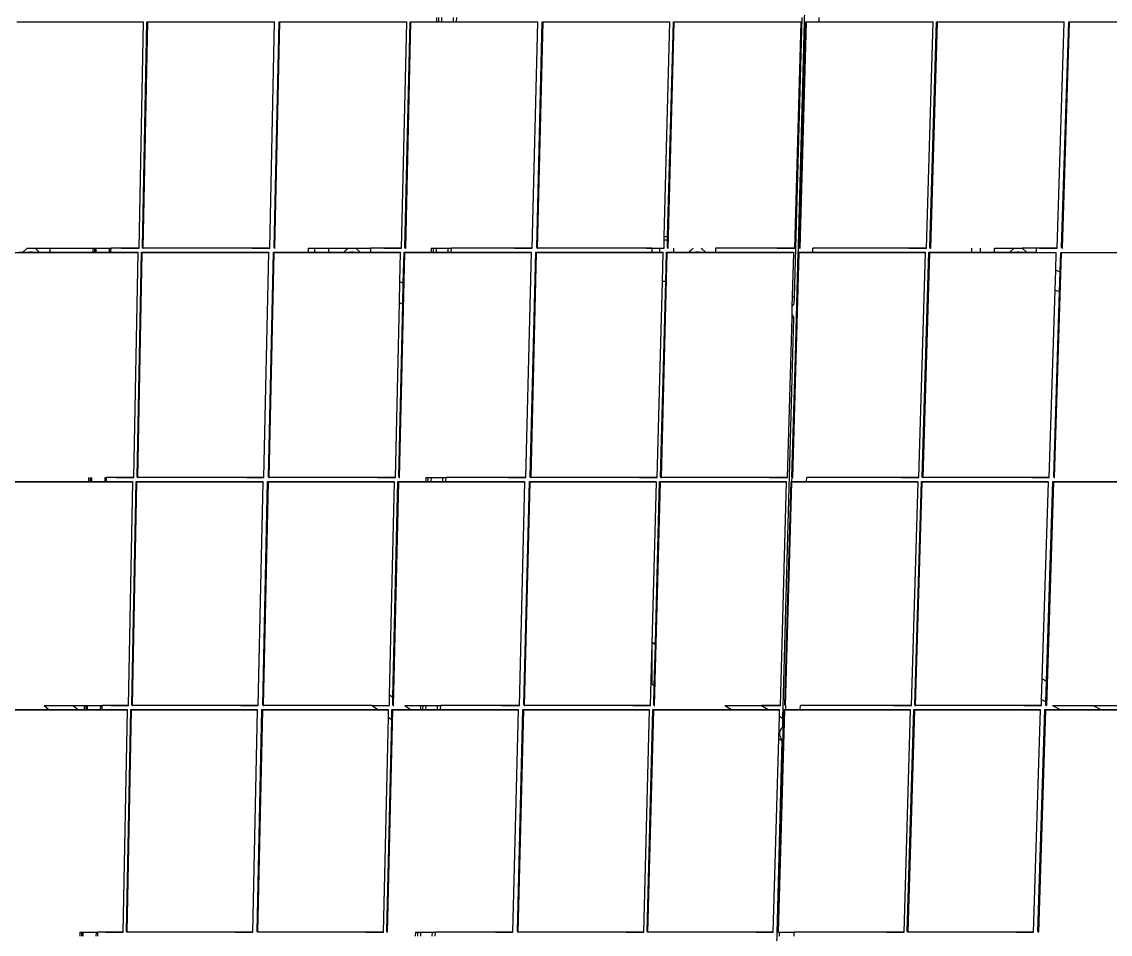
# Model space of a CAD drawing. Header units: inches. Extents: x -1856 to 1878, y -1863 to 1709.
# Drawn here: x 729 to 1251, y -762 to -324 of the extents above; entities that cross this region are included whole.
import ezdxf

# ---------------------------------------------------------------- set-up
doc = ezdxf.new("R2010")
doc.units = ezdxf.units.IN
doc.header["$MEASUREMENT"] = 0

msp = doc.modelspace()

# ---------------------------------------------------------------- linework, layer by layer
for p, q in [((1099.91869, -484.24629), (1113.52898, 14.50988)), ((787.124, -323.77541), (726.32607, -323.77443)), ((784.95656, -432.1898), (787.124, -323.77541)), ((786.60619, -431.93558), (788.77773, -323.54268)), ((786.76676, -432.19115), (788.9392, -323.77677)), ((786.95317, -432.19139), (789.1261, -323.77779)), ((786.96291, -323.54132), (787.124, -323.77541)), ((788.77773, -323.54268), (788.9392, -323.77677)), ((788.77773, -323.54268), (849.83878, -323.54366)), ((788.9392, -323.77677), (789.1261, -323.77779)), ((789.1261, -323.77779), (789.21482, -323.77677)), ((850.01275, -323.77775), (789.21482, -323.77677)), ((847.67214, -432.19213), (850.01275, -323.77775)), ((849.83878, -323.54366), (850.01275, -323.77775)), ((849.85199, -431.93655), (852.19814, -323.54366)), ((850.02548, -432.19213), (852.37259, -323.77775)), ((850.21188, -432.19236), (852.55949, -323.77877)), ((852.19814, -323.54366), (852.37259, -323.77775)), ((852.19814, -323.54366), (913.25919, -323.54464)), ((852.37259, -323.77775), (852.55949, -323.77877)), ((852.55949, -323.77877), (852.64821, -323.77775)), ((913.44613, -323.77873), (852.64821, -323.77775)), ((910.93085, -432.1931), (913.44613, -323.77873)), ((912.55476, -431.93888), (915.07401, -323.546)), ((912.74105, -432.19445), (915.26133, -323.78009)), ((912.92745, -432.19469), (915.44822, -323.78111)), ((913.25919, -323.54464), (913.44613, -323.77873)), ((915.07401, -323.546), (915.26133, -323.78009)), ((915.07401, -323.546), (927.65644, -323.5462)), ((915.26133, -323.78009), (915.44822, -323.78111)), ((915.44822, -323.78111), (915.53695, -323.78009)), ((976.33487, -323.78107), (915.53695, -323.78009)), ((927.70444, -321.46238), (927.65644, -323.5462)), ((927.65644, -323.5462), (928.83069, -323.54622)), ((928.83069, -323.54622), (928.87875, -321.4624)), ((928.83069, -323.54622), (930.30336, -323.54624)), ((930.30336, -323.54624), (930.3515, -321.46243)), ((930.30336, -323.54624), (935.89952, -323.54633)), ((935.89952, -323.54633), (935.94795, -321.46253)), ((935.89952, -323.54633), (937.3722, -323.54636)), ((937.3722, -323.54636), (937.4207, -321.46256)), ((937.3722, -323.54636), (976.13505, -323.54698)), ((973.64642, -432.19543), (976.33487, -323.78107)), ((975.80056, -431.93985), (978.49441, -323.54698)), ((975.99976, -432.19543), (978.69471, -323.78107)), ((976.13505, -323.54698), (976.33487, -323.78107)), ((976.18616, -432.19567), (978.8816, -323.78209)), ((978.49441, -323.54698), (978.69471, -323.78107)), ((978.49441, -323.54698), (1039.55545, -323.54796)), ((978.69471, -323.78107), (978.8816, -323.78209)), ((978.8816, -323.78209), (978.97033, -323.78107)), ((1039.76824, -323.78205), (978.97033, -323.78107)), ((1037.05094, -426.67478), (1039.76824, -323.78205)), ((1038.64264, -426.67478), (1041.37026, -323.54932)), ((1038.71531, -432.19775), (1041.58343, -323.78341)), ((1038.90171, -432.19799), (1041.77033, -323.78443)), ((1039.55545, -323.54796), (1039.76824, -323.78205)), ((1041.37026, -323.54932), (1041.58343, -323.78341)), ((1041.37026, -323.54932), (1102.4313, -323.5503)), ((1041.58343, -323.78341), (1041.77033, -323.78443)), ((1041.77033, -323.78443), (1041.85906, -323.78341)), ((1102.65697, -323.78439), (1041.85906, -323.78341)), ((1102.96417, -321.46645), (1099.3038, -455.79116)), ((1099.62067, -432.19873), (1102.65697, -323.78439)), ((1101.74911, -431.94315), (1104.79065, -323.5503)), ((1101.97401, -432.19873), (1105.0168, -323.78439)), ((1102.16042, -432.19897), (1105.2037, -323.78541)), ((1102.4313, -323.5503), (1102.65697, -323.78439)), ((1104.79065, -323.5503), (1105.0168, -323.78439)), ((1104.79065, -323.5503), (1111.37315, -323.5504)), ((1105.0168, -323.78439), (1105.2037, -323.78541)), ((1105.2037, -323.78541), (1105.29243, -323.78439)), ((1166.09033, -323.78537), (1105.29243, -323.78439)), ((1111.37315, -323.5504), (1111.43038, -321.46656)), ((1111.37315, -323.5504), (1165.85168, -323.55128)), ((1162.87937, -432.1997), (1166.09033, -323.78537)), ((1164.45185, -431.94548), (1167.6665, -323.55263)), ((1164.68956, -432.20105), (1167.90552, -323.78673)), ((1164.87596, -432.20129), (1168.09241, -323.78774)), ((1165.85168, -323.55128), (1166.09033, -323.78537)), ((1167.6665, -323.55263), (1167.90552, -323.78673)), ((1167.6665, -323.55263), (1228.72752, -323.55361)), ((1167.90552, -323.78673), (1168.09241, -323.78774)), ((1168.09241, -323.78774), (1168.18114, -323.78673)), ((1228.97904, -323.78771), (1168.18114, -323.78673)), ((1225.59491, -432.20203), (1228.97904, -323.78771)), ((1227.69763, -431.94645), (1231.08688, -323.55361)), ((1227.94825, -432.20203), (1231.33888, -323.78771)), ((1228.13465, -432.20227), (1231.52577, -323.78872)), ((1228.72752, -323.55361), (1228.97904, -323.78771)), ((1231.08688, -323.55361), (1231.33888, -323.78771)), ((1231.08688, -323.55361), (1266.4726, -323.55418)), ((1231.33888, -323.78771), (1231.52577, -323.78872)), ((1231.52577, -323.78872), (1231.61451, -323.78771)), ((1292.4124, -323.78869), (1231.61451, -323.78771)), ((1036.90512, -432.1964), (1037.01142, -428.17139)), ((1037.01142, -428.17139), (1037.05094, -426.67478)), ((1037.01142, -428.17139), (1038.60305, -428.17139)), ((1037.05094, -426.67478), (1037.9354, -426.67478)), ((1037.9354, -426.67478), (1038.63503, -426.96238)), ((1037.9354, -426.67478), (1038.64264, -426.67478)), ((1038.50332, -431.94218), (1038.60305, -428.17139)), ((1038.60305, -428.17139), (1038.63503, -426.96238)), ((1038.63503, -426.96238), (1038.64264, -426.67478)), ((729.20694, -434.23781), (731.25579, -432.18896)), ((729.23443, -434.23781), (731.28328, -432.18896)), ((731.25579, -432.18896), (731.28328, -432.18896)), ((731.28328, -432.18896), (735.06032, -432.18903)), ((735.06032, -432.18903), (735.54422, -432.67294)), ((735.06032, -432.18903), (735.54422, -432.18904)), ((735.54422, -432.18904), (735.54422, -432.67294)), ((735.54422, -432.18904), (742.21516, -432.18917)), ((735.54422, -432.67294), (737.10922, -434.23794)), ((742.21516, -432.18917), (742.21516, -434.23802)), ((742.21516, -432.18917), (762.77429, -432.18955)), ((762.77429, -432.18955), (762.73538, -434.23835)), ((762.77429, -432.18955), (763.73961, -432.18957)), ((763.70064, -434.23836), (763.73961, -432.18957)), ((763.73961, -432.18957), (764.47396, -432.18958)), ((764.43496, -434.23837), (764.47396, -432.18958)), ((764.47396, -432.18958), (770.78937, -432.1897)), ((770.75004, -434.23847), (770.78937, -432.1897)), ((770.78937, -432.1897), (771.52372, -432.18971)), ((771.48436, -434.23849), (771.52372, -432.18971)), ((784.95656, -432.1898), (771.52372, -432.18971)), ((776.49596, -432.18981), (784.95654, -432.19116)), ((784.95654, -432.19116), (784.95656, -432.1898)), ((786.47068, -432.19216), (786.40342, -432.19216)), ((786.76676, -432.19115), (786.60619, -431.93558)), ((786.76676, -432.19115), (786.67828, -432.19216)), ((786.81024, -432.19139), (786.76676, -432.19115)), ((786.81024, -432.19139), (786.95317, -432.19139)), ((786.95317, -432.19139), (787.02073, -432.19139)), ((847.67214, -432.19213), (787.04163, -432.19115)), ((839.21154, -432.19213), (847.67211, -432.19349)), ((847.67211, -432.19349), (847.67214, -432.19213)), ((849.72939, -432.19314), (849.66213, -432.19314)), ((850.02548, -432.19213), (849.85199, -431.93655)), ((850.02548, -432.19213), (849.937, -432.19314)), ((850.06896, -432.19236), (850.02548, -432.19213)), ((850.06896, -432.19236), (850.21188, -432.19236)), ((850.21188, -432.19236), (850.27944, -432.19237)), ((866.34107, -434.24129), (866.34107, -432.19243)), ((866.34107, -432.19243), (869.37987, -432.19249)), ((869.37987, -434.24134), (869.37987, -432.19249)), ((869.37987, -432.19249), (876.0508, -432.19261)), ((876.0508, -434.24144), (876.0508, -432.19261)), ((876.0508, -432.19261), (885.2422, -432.19278)), ((883.19343, -434.24156), (885.2422, -432.19278)), ((883.22457, -434.24156), (885.27334, -432.19278)), ((885.2422, -432.19278), (885.27334, -432.19278)), ((885.27334, -432.19278), (889.05802, -432.19286)), ((889.05802, -432.19286), (889.39268, -432.52751)), ((889.05802, -432.19286), (889.39268, -432.19286)), ((889.39268, -432.19286), (889.39268, -432.52751)), ((889.39268, -432.19286), (896.06361, -432.19299)), ((889.39268, -432.52751), (891.10685, -434.24168)), ((896.06361, -432.19299), (896.06361, -434.24176)), ((910.93085, -432.1931), (896.06361, -432.19299)), ((902.47025, -432.19311), (910.93082, -432.19446)), ((910.93082, -432.19446), (910.93085, -432.1931)), ((912.44496, -432.19547), (912.3777, -432.19547)), ((912.74105, -432.19445), (912.55476, -431.93888)), ((912.74105, -432.19445), (912.65257, -432.19547)), ((912.78453, -432.19469), (912.74105, -432.19445)), ((912.78453, -432.19469), (912.92745, -432.19469)), ((912.92745, -432.19469), (912.99501, -432.19469)), ((925.15383, -432.19468), (925.10664, -434.24355)), ((925.15383, -432.19468), (926.32465, -432.19471)), ((926.27739, -434.24357), (926.32465, -432.19471)), ((926.32465, -432.19471), (927.79335, -432.19473)), ((927.74601, -434.24359), (927.79335, -432.19473)), ((927.79335, -432.19473), (933.37441, -432.19484)), ((933.32679, -434.24368), (933.37441, -432.19484)), ((933.37441, -432.19484), (934.84311, -432.19487)), ((934.79541, -434.24371), (934.84311, -432.19487)), ((973.64642, -432.19543), (934.84311, -432.19487)), ((965.18582, -432.19543), (973.64638, -432.19679)), ((973.64638, -432.19679), (973.64642, -432.19543)), ((975.70367, -432.19644), (975.63641, -432.19644)), ((975.99976, -432.19543), (975.80056, -431.93985)), ((975.99976, -432.19543), (975.91127, -432.19644)), ((976.04323, -432.19566), (975.99976, -432.19543)), ((976.04323, -432.19566), (976.18616, -432.19567)), ((976.18616, -432.19567), (976.25372, -432.19567)), ((1031.28778, -432.19641), (976.27462, -432.19543)), ((1028.44452, -432.19641), (1036.90509, -432.19776)), ((1031.28778, -432.19641), (1034.90515, -432.1964)), ((1031.28778, -434.24521), (1031.28778, -432.19641)), ((1034.90515, -434.24527), (1034.90515, -432.1964)), ((1034.90515, -432.1964), (1036.90512, -432.1964)), ((1036.90509, -432.19776), (1036.90512, -432.1964)), ((1038.41922, -432.19877), (1038.35196, -432.19877)), ((1038.71531, -432.19775), (1038.50332, -431.94218)), ((1038.71531, -432.19775), (1038.62683, -432.19877)), ((1038.75879, -432.19799), (1038.71531, -432.19775)), ((1038.75879, -432.19799), (1038.90171, -432.19799)), ((1038.90171, -432.19799), (1038.96928, -432.19799)), ((1041.57609, -434.2467), (1041.57609, -432.19781)), ((1048.866, -434.24682), (1050.91484, -432.19798)), ((1048.90105, -434.24682), (1050.94989, -432.19798)), ((1054.74496, -432.19805), (1054.91796, -432.37105)), ((1054.91796, -432.19806), (1054.91796, -432.37105)), ((1054.91796, -432.37105), (1056.79385, -434.24694)), ((1061.58889, -432.19818), (1061.58889, -434.24702)), ((1099.62067, -432.19873), (1061.58889, -432.19818)), ((1091.16007, -432.19873), (1099.62063, -432.20009)), ((1099.62063, -432.20009), (1099.62067, -432.19873)), ((1101.67792, -432.19974), (1101.61066, -432.19974)), ((1101.97401, -432.19873), (1101.74911, -431.94315)), ((1101.97401, -432.19873), (1101.88553, -432.19974)), ((1102.01749, -432.19896), (1101.97401, -432.19873)), ((1102.01749, -432.19896), (1102.16042, -432.19897)), ((1102.16042, -432.19897), (1102.22798, -432.19897)), ((1108.33305, -434.24773), (1108.38932, -432.19885)), ((1162.87937, -432.1997), (1108.38932, -432.19885)), ((1154.41877, -432.19971), (1162.87933, -432.20106)), ((1162.87933, -432.20106), (1162.87937, -432.1997)), ((1164.39346, -432.20207), (1164.3262, -432.20207)), ((1164.68956, -432.20105), (1164.45185, -431.94548)), ((1164.68956, -432.20105), (1164.60107, -432.20207)), ((1164.73303, -432.20129), (1164.68956, -432.20105)), ((1164.73303, -432.20129), (1164.87596, -432.20129)), ((1164.87596, -432.20129), (1164.94352, -432.20129)), ((1184.59848, -434.25027), (1184.59848, -432.20143)), ((1188.7536, -434.25034), (1188.7536, -432.2015)), ((1195.42454, -434.25044), (1195.42454, -432.20163)), ((1195.42454, -432.20163), (1204.90125, -432.2018)), ((1202.85249, -434.25056), (1204.90125, -432.2018)), ((1202.89119, -434.25056), (1204.93994, -432.20181)), ((1204.90125, -432.2018), (1204.93994, -432.20181)), ((1204.93994, -432.20181), (1208.74267, -432.20188)), ((1208.74267, -432.20188), (1208.76641, -432.22562)), ((1208.74267, -432.20188), (1208.76641, -432.20188)), ((1208.76641, -432.20188), (1208.76641, -432.22562)), ((1215.43735, -432.202), (1208.76641, -432.20188)), ((1208.76641, -432.22562), (1210.79148, -434.25069)), ((1215.43735, -432.202), (1215.43735, -434.25077)), ((1225.59491, -432.20203), (1215.43735, -432.202)), ((1217.13431, -432.20203), (1225.59487, -432.20339)), ((1225.59487, -432.20339), (1225.59491, -432.20203)), ((1227.65215, -432.20304), (1227.58489, -432.20304)), ((1227.94825, -432.20203), (1227.69763, -431.94645)), ((1227.94825, -432.20203), (1227.85976, -432.20304)), ((1227.99172, -432.20226), (1227.94825, -432.20203)), ((1227.99172, -432.20226), (1228.13465, -432.20227)), ((1228.13465, -432.20227), (1228.20221, -432.20227)), ((784.54718, -434.49472), (723.92022, -434.49374)), ((727.32897, -434.23778), (729.20694, -434.23781)), ((729.20694, -434.23781), (729.23443, -434.23781)), ((729.23443, -434.23781), (732.30787, -434.23786)), ((732.30787, -434.23786), (732.53593, -434.17371)), ((732.30787, -434.23786), (734.00663, -434.23789)), ((733.69791, -434.15926), (732.53593, -434.17371)), ((733.69791, -434.15926), (734.00663, -434.23789)), ((734.00663, -434.23789), (737.10922, -434.23794)), ((737.10922, -434.23794), (742.21516, -434.23802)), ((742.21516, -434.23802), (762.73538, -434.23835)), ((762.73538, -434.23835), (763.70064, -434.23836)), ((763.70064, -434.23836), (764.43496, -434.23837)), ((764.43496, -434.23837), (770.75004, -434.23847)), ((770.75004, -434.23847), (771.48436, -434.23849)), ((771.48436, -434.23849), (784.38707, -434.23869)), ((782.3929, -542.30104), (784.54718, -434.49472)), ((784.03842, -542.02512), (786.19679, -434.24004)), ((784.19802, -542.30239), (786.35727, -434.49607)), ((784.3839, -542.30263), (786.54365, -434.49708)), ((784.38707, -434.23869), (784.54718, -434.49472)), ((786.19679, -434.24004), (786.35727, -434.49607)), ((786.19679, -434.24004), (847.08616, -434.24102)), ((786.35727, -434.49607), (786.54365, -434.49708)), ((786.54365, -434.49708), (786.63212, -434.49607)), ((847.25907, -434.49705), (786.63212, -434.49607)), ((844.93259, -542.30336), (847.25907, -434.49705)), ((847.08616, -434.24102), (847.25907, -434.49705)), ((847.10689, -542.02609), (849.43889, -434.24102)), ((847.27933, -542.30336), (849.61228, -434.49705)), ((847.46521, -542.30359), (849.79865, -434.49806)), ((849.43889, -434.24102), (849.61228, -434.49705)), ((849.43889, -434.24102), (866.34107, -434.24129)), ((849.61228, -434.49705), (849.79865, -434.49806)), ((849.79865, -434.49806), (849.88713, -434.49705)), ((910.51407, -434.49802), (849.88713, -434.49705)), ((866.34107, -434.24129), (869.37987, -434.24134)), ((869.37987, -434.24134), (876.0508, -434.24144)), ((876.0508, -434.24144), (879.61157, -434.2415)), ((879.61157, -434.2415), (879.85256, -434.17371)), ((879.61157, -434.2415), (881.33757, -434.24153)), ((879.85256, -434.17371), (881.01455, -434.15926)), ((881.01455, -434.15926), (881.33757, -434.24153)), ((881.33757, -434.24153), (883.19343, -434.24156)), ((883.19343, -434.24156), (883.22457, -434.24156)), ((883.22457, -434.24156), (886.28843, -434.24161)), ((886.28843, -434.24161), (886.52981, -434.17371)), ((886.28843, -434.24161), (888.01523, -434.24164)), ((887.69179, -434.15926), (886.52981, -434.17371)), ((887.69179, -434.15926), (888.01523, -434.24164)), ((888.01523, -434.24164), (891.10685, -434.24168)), ((891.10685, -434.24168), (896.06361, -434.24176)), ((896.06361, -434.24176), (910.32825, -434.24199)), ((909.81902, -542.30567), (912.32416, -434.49937)), ((910.0049, -542.30591), (912.51054, -434.50038)), ((910.19486, -448.26248), (910.51407, -434.49802)), ((910.32825, -434.24199), (910.51407, -434.49802)), ((911.79398, -449.05003), (912.13797, -434.24334)), ((912.13797, -434.24334), (912.32416, -434.49937)), ((912.13797, -434.24334), (925.10664, -434.24355)), ((912.32416, -434.49937), (912.51054, -434.50038)), ((912.51054, -434.50038), (912.59901, -434.49937)), ((973.22596, -434.50035), (912.59901, -434.49937)), ((925.10664, -434.24355), (926.27739, -434.24357)), ((926.27739, -434.24357), (927.74601, -434.24359)), ((927.74601, -434.24359), (933.32679, -434.24368)), ((933.32679, -434.24368), (934.79541, -434.24371)), ((934.79541, -434.24371), (973.02734, -434.24432)), ((970.55358, -542.30664), (973.22596, -434.50035)), ((972.70232, -542.02937), (975.38006, -434.24432)), ((972.90032, -542.30664), (975.57916, -434.50035)), ((973.02734, -434.24432), (973.22596, -434.50035)), ((973.0862, -542.30688), (975.76553, -434.50136)), ((975.38006, -434.24432), (975.57916, -434.50035)), ((975.38006, -434.24432), (1031.28778, -434.24521)), ((975.57916, -434.50035), (975.76553, -434.50136)), ((975.76553, -434.50136), (975.85401, -434.50035)), ((1036.48095, -434.50132), (975.85401, -434.50035)), ((1031.28778, -434.24521), (1034.90515, -434.24527)), ((1034.90515, -434.24527), (1036.26942, -434.24529)), ((1035.44, -542.30895), (1038.29103, -434.50267)), ((1035.62588, -542.30919), (1038.4774, -434.50368)), ((1036.11972, -448.1842), (1036.48095, -434.50132)), ((1036.26942, -434.24529), (1036.48095, -434.50132)), ((1037.71062, -448.1842), (1038.07914, -434.24664)), ((1038.07914, -434.24664), (1038.29103, -434.50267)), ((1038.07914, -434.24664), (1041.57609, -434.2467)), ((1038.29103, -434.50267), (1038.4774, -434.50368)), ((1038.4774, -434.50368), (1038.56588, -434.50267)), ((1099.19282, -434.50365), (1038.56588, -434.50267)), ((1041.57609, -434.2467), (1045.27463, -434.24676)), ((1045.27463, -434.24676), (1045.53431, -434.17371)), ((1045.27463, -434.24676), (1047.03996, -434.24679)), ((1045.53431, -434.17371), (1046.69629, -434.15926)), ((1046.69629, -434.15926), (1047.03996, -434.24679)), ((1047.03996, -434.24679), (1048.866, -434.24682)), ((1048.866, -434.24682), (1048.90105, -434.24682)), ((1048.90105, -434.24682), (1051.95149, -434.24686)), ((1051.95149, -434.24686), (1052.21155, -434.17371)), ((1051.95149, -434.24686), (1053.71762, -434.24689)), ((1053.37353, -434.15926), (1052.21155, -434.17371)), ((1053.37353, -434.15926), (1053.71762, -434.24689)), ((1053.71762, -434.24689), (1056.79385, -434.24694)), ((1056.79385, -434.24694), (1061.58889, -434.24702)), ((1061.58889, -434.24702), (1098.96849, -434.24762)), ((1098.52129, -542.30992), (1101.54602, -434.50365)), ((1098.60494, -455.5014), (1099.19282, -434.50365)), ((1098.70717, -542.31016), (1101.73239, -434.50466)), ((1098.96849, -434.24762), (1099.19282, -434.50365)), ((1099.91869, -484.24629), (1101.32121, -434.24762)), ((1101.32121, -434.24762), (1101.54602, -434.50365)), ((1101.32121, -434.24762), (1108.33305, -434.24773)), ((1101.54602, -434.50365), (1101.73239, -434.50466)), ((1101.73239, -434.50466), (1101.82087, -434.50365)), ((1162.4478, -434.50462), (1101.82087, -434.50365)), ((1108.33305, -434.24773), (1162.21057, -434.24859)), ((1159.25584, -542.31089), (1162.4478, -434.50462)), ((1160.82465, -542.03497), (1164.02028, -434.24994)), ((1161.06095, -542.31223), (1164.25788, -434.50597)), ((1161.24683, -542.31247), (1164.44425, -434.50698)), ((1162.21057, -434.24859), (1162.4478, -434.50462)), ((1164.02028, -434.24994), (1164.25788, -434.50597)), ((1164.02028, -434.24994), (1184.59848, -434.25027)), ((1164.25788, -434.50597), (1164.44425, -434.50698)), ((1164.44425, -434.50698), (1164.53273, -434.50597)), ((1225.15966, -434.50695), (1164.53273, -434.50597)), ((1184.59848, -434.25027), (1188.7536, -434.25034)), ((1188.7536, -434.25034), (1195.42454, -434.25044)), ((1195.42454, -434.25044), (1199.25518, -434.25051)), ((1199.25518, -434.25051), (1199.52819, -434.17371)), ((1199.25518, -434.25051), (1201.04856, -434.25053)), ((1199.52819, -434.17371), (1200.69017, -434.15926)), ((1200.69017, -434.15926), (1201.04856, -434.25053)), ((1201.04856, -434.25053), (1202.85249, -434.25056)), ((1202.85249, -434.25056), (1202.89119, -434.25056)), ((1202.89119, -434.25056), (1205.93204, -434.25061)), ((1205.93204, -434.25061), (1206.20543, -434.17371)), ((1205.93204, -434.25061), (1207.72622, -434.25064)), ((1207.36741, -434.15926), (1206.20543, -434.17371)), ((1207.36741, -434.15926), (1207.72622, -434.25064)), ((1207.72622, -434.25064), (1210.79148, -434.25069)), ((1210.79148, -434.25069), (1215.43735, -434.25077)), ((1215.43735, -434.25077), (1224.90962, -434.25092)), ((1224.14224, -542.3132), (1227.51286, -434.50695)), ((1224.32812, -542.31344), (1227.69922, -434.50796)), ((1224.90115, -442.79103), (1225.15966, -434.50695)), ((1224.90962, -434.25092), (1225.15966, -434.50695)), ((1226.97199, -443.53962), (1227.26235, -434.25092)), ((1227.26235, -434.25092), (1227.51286, -434.50695)), ((1227.26235, -434.25092), (1263.00871, -434.25149)), ((1227.51286, -434.50695), (1227.69922, -434.50796)), ((1227.69922, -434.50796), (1227.78771, -434.50695)), ((1288.41463, -434.50792), (1227.78771, -434.50695)), ((1224.60283, -452.35072), (1224.90115, -442.79103)), ((1224.90115, -442.79103), (1226.97199, -443.53962)), ((1226.67267, -453.11529), (1226.97199, -443.53962)), ((909.95995, -458.39165), (910.19486, -448.26248)), ((910.19486, -448.26248), (911.79398, -449.05003)), ((911.55824, -459.19679), (911.79398, -449.05003)), ((1033.63488, -542.30761), (1036.11972, -448.1842)), ((1035.22926, -542.03169), (1037.71062, -448.1842)), ((1037.71062, -448.1842), (1036.11972, -448.1842)), ((1221.7955, -542.3132), (1224.60283, -452.35072)), ((1223.8931, -542.03594), (1226.67267, -453.11529)), ((1224.60283, -452.35072), (1226.67267, -453.11529)), ((908.0139, -542.30433), (909.95995, -458.39165)), ((909.63385, -542.0284), (911.55824, -459.19679)), ((909.95995, -458.39165), (911.55824, -459.19679)), ((1098.47228, -460.23959), (1098.60494, -455.5014)), ((1098.47228, -460.23959), (1098.91198, -459.45567)), ((1098.60494, -455.5014), (1099.3038, -455.79116)), ((1098.91198, -459.45567), (1099.38921, -458.96643)), ((1099.3038, -455.79116), (1099.21921, -458.89545)), ((1098.32449, -465.51868), (1098.36351, -464.12493)), ((1098.36351, -464.12493), (1098.47228, -460.23959)), ((1098.98297, -465.16773), (1098.36351, -464.12493)), ((1099.03057, -465.81795), (1093.79564, -657.92378)), ((1096.17455, -542.30992), (1098.32449, -465.51868)), ((1098.32449, -465.51868), (1099.03057, -465.81795)), ((1099.38921, -465.564), (1098.98297, -465.16773)), ((1099.0415, -465.41675), (1099.03057, -465.81795)), ((1098.29772, -542.03266), (1099.91869, -484.24629)), ((760.68314, -542.3008), (760.64489, -544.315)), ((761.60729, -544.31502), (761.6456, -542.30082)), ((762.33959, -544.31503), (762.37793, -542.30083)), ((768.63737, -544.31513), (768.67603, -542.30095)), ((768.67603, -542.30095), (769.40836, -542.30097)), ((769.36967, -544.31514), (769.40836, -542.30097)), ((782.3929, -542.30104), (769.40836, -542.30097)), ((773.95602, -542.30105), (782.39287, -542.3024)), ((782.39287, -542.3024), (782.3929, -542.30104)), ((783.90276, -542.3034), (783.83569, -542.3034)), ((784.19802, -542.30239), (784.03842, -542.02512)), ((784.19802, -542.30239), (784.10979, -542.3034)), ((784.24138, -542.30262), (784.19802, -542.30239)), ((784.24138, -542.30262), (784.3839, -542.30263)), ((784.3839, -542.30263), (784.45127, -542.30263)), ((844.93259, -542.30336), (784.47212, -542.30239)), ((836.49572, -542.30336), (844.93256, -542.30471)), ((844.93256, -542.30471), (844.93259, -542.30336)), ((846.98407, -542.30437), (846.917, -542.30437)), ((847.27933, -542.30336), (847.10689, -542.02609)), ((847.27933, -542.30336), (847.1911, -542.30437)), ((847.32269, -542.30359), (847.27933, -542.30336)), ((847.32269, -542.30359), (847.46521, -542.30359)), ((847.46521, -542.30359), (847.53258, -542.3036)), ((908.0139, -542.30433), (847.55343, -542.30336)), ((899.57703, -542.30433), (908.01387, -542.30568)), ((908.01387, -542.30568), (908.0139, -542.30433)), ((909.52376, -542.30668), (909.45669, -542.30668)), ((909.81902, -542.30567), (909.63385, -542.0284)), ((909.81902, -542.30567), (909.73079, -542.30668)), ((909.86237, -542.30591), (909.81902, -542.30567)), ((909.86237, -542.30591), (910.0049, -542.30591)), ((910.0049, -542.30591), (910.07227, -542.30591)), ((922.61753, -542.30591), (922.57113, -544.32018)), ((922.61753, -542.30591), (923.78486, -542.30593)), ((923.7384, -544.3202), (923.78486, -542.30593)), ((923.78486, -542.30593), (925.24954, -542.30596)), ((925.203, -544.32022), (925.24954, -542.30596)), ((925.24954, -542.30596), (930.81529, -542.30606)), ((930.76848, -544.32031), (930.81529, -542.30606)), ((930.81529, -542.30606), (932.27997, -542.30609)), ((932.23308, -544.32033), (932.27997, -542.30609)), ((970.55358, -542.30664), (932.27997, -542.30609)), ((962.11671, -542.30665), (970.55355, -542.30799)), ((970.55355, -542.30799), (970.55358, -542.30664)), ((972.60506, -542.30765), (972.53799, -542.30765)), ((972.90032, -542.30664), (972.70232, -542.02937)), ((972.90032, -542.30664), (972.81209, -542.30765)), ((972.94368, -542.30687), (972.90032, -542.30664)), ((972.94368, -542.30687), (973.0862, -542.30688)), ((973.0862, -542.30688), (973.15357, -542.30688)), ((1033.63488, -542.30761), (973.17442, -542.30664)), ((1025.19801, -542.30761), (1033.63485, -542.30896)), ((1033.63485, -542.30896), (1033.63488, -542.30761)), ((1035.14473, -542.30996), (1035.07766, -542.30996)), ((1035.44, -542.30895), (1035.22926, -542.03169)), ((1035.44, -542.30895), (1035.35176, -542.30996)), ((1035.48335, -542.30919), (1035.44, -542.30895)), ((1035.48335, -542.30919), (1035.62588, -542.30919)), ((1035.62588, -542.30919), (1035.69325, -542.30919)), ((1096.17455, -542.30992), (1035.71409, -542.30895)), ((1087.73768, -542.30993), (1096.17451, -542.31128)), ((1096.17451, -542.31128), (1096.17455, -542.30992)), ((1098.22603, -542.31093), (1098.15896, -542.31093)), ((1098.27926, -544.32422), (1098.34035, -542.08552)), ((1098.34035, -542.08552), (1098.29772, -542.03266)), ((1098.52129, -542.30992), (1098.34035, -542.08552)), ((1098.52129, -542.30992), (1098.43305, -542.31093)), ((1098.56465, -542.31016), (1098.52129, -542.30992)), ((1098.56465, -542.31016), (1098.70717, -542.31016)), ((1098.70717, -542.31016), (1098.77454, -542.31016)), ((1098.77454, -542.31016), (1098.79539, -542.30992)), ((1105.31, -544.32433), (1105.36532, -542.31005)), ((1159.25584, -542.31089), (1105.36532, -542.31005)), ((1150.81897, -542.3109), (1159.2558, -542.31224)), ((1159.2558, -542.31224), (1159.25584, -542.31089)), ((1160.76569, -542.31324), (1160.69862, -542.31324)), ((1161.06095, -542.31223), (1160.82465, -542.03497)), ((1161.06095, -542.31223), (1160.97271, -542.31324)), ((1161.10431, -542.31247), (1161.06095, -542.31223)), ((1161.10431, -542.31247), (1161.24683, -542.31247)), ((1161.24683, -542.31247), (1161.3142, -542.31247)), ((1221.7955, -542.3132), (1161.33505, -542.31223)), ((1213.35863, -542.31321), (1221.79546, -542.31456)), ((1221.79546, -542.31456), (1221.7955, -542.3132)), ((1223.84697, -542.31421), (1223.7799, -542.31421)), ((1224.14224, -542.3132), (1223.8931, -542.03594)), ((1224.14224, -542.3132), (1224.054, -542.31421)), ((1224.18559, -542.31344), (1224.14224, -542.3132)), ((1224.18559, -542.31344), (1224.32812, -542.31344)), ((1224.32812, -542.31344), (1224.39549, -542.31344)), ((721.10701, -544.31437), (760.64489, -544.315)), ((781.98481, -544.59305), (721.52787, -544.59209)), ((760.64489, -544.315), (761.60729, -544.31502)), ((761.60729, -544.31502), (762.33959, -544.31503)), ((762.33959, -544.31503), (768.63737, -544.31513)), ((768.63737, -544.31513), (769.36967, -544.31514)), ((769.36967, -544.31514), (781.82567, -544.31534)), ((779.84357, -651.79642), (781.98481, -544.59305)), ((781.48501, -651.49904), (783.63032, -544.31668)), ((781.64364, -651.79775), (783.78983, -544.5944)), ((781.82567, -544.31534), (781.98481, -544.59305)), ((781.829, -651.79799), (783.97568, -544.59541)), ((783.63032, -544.31668), (783.78983, -544.5944)), ((783.63032, -544.31668), (844.34898, -544.31765)), ((783.78983, -544.5944), (783.97568, -544.59541)), ((783.97568, -544.59541), (784.06391, -544.5944)), ((844.52084, -544.59537), (784.06391, -544.5944)), ((842.20837, -651.79872), (844.52084, -544.59537)), ((844.34898, -544.31765), (844.52084, -544.59537)), ((844.37714, -651.5), (846.6951, -544.31765)), ((844.54854, -651.79872), (846.86745, -544.59537)), ((844.7339, -651.79895), (847.0533, -544.59637)), ((846.6951, -544.31765), (846.86745, -544.59537)), ((846.6951, -544.31765), (907.41376, -544.31862)), ((846.86745, -544.59537), (847.0533, -544.59637)), ((847.0533, -544.59637), (847.14153, -544.59537)), ((907.59846, -544.59634), (847.14153, -544.59537)), ((905.2326, -646.65197), (907.59846, -544.59634)), ((906.81565, -647.78282), (909.2184, -544.31996)), ((906.91333, -651.80102), (909.40347, -544.59768)), ((907.09869, -651.80125), (909.58932, -544.59869)), ((907.41376, -544.31862), (907.59846, -544.59634)), ((909.2184, -544.31996), (909.40347, -544.59768)), ((909.2184, -544.31996), (922.57113, -544.32018)), ((909.40347, -544.59768), (909.58932, -544.59869)), ((909.58932, -544.59869), (909.67755, -544.59768)), ((970.13448, -544.59865), (909.67755, -544.59768)), ((922.57113, -544.32018), (923.7384, -544.3202)), ((923.7384, -544.3202), (925.203, -544.32022)), ((925.203, -544.32022), (930.76848, -544.32031)), ((930.76848, -544.32031), (932.23308, -544.32033)), ((932.23308, -544.32033), (969.93705, -544.32093)), ((967.47805, -651.80198), (970.13448, -544.59865)), ((969.6214, -651.50327), (972.28318, -544.32093)), ((969.81822, -651.80198), (972.48109, -544.59865)), ((969.93705, -544.32093), (970.13448, -544.59865)), ((970.00358, -651.80222), (972.66693, -544.59966)), ((972.28318, -544.32093), (972.48109, -544.59865)), ((972.28318, -544.32093), (1033.00182, -544.3219)), ((972.48109, -544.59865), (972.66693, -544.59966)), ((972.66693, -544.59966), (972.75516, -544.59865)), ((1033.21209, -544.59962), (972.75516, -544.59865)), ((1030.38293, -651.80294), (1033.21209, -544.59962)), ((1032.183, -651.80428), (1035.0171, -544.60096)), ((1032.36836, -651.80452), (1035.20295, -544.60197)), ((1032.76206, -621.67158), (1034.80646, -544.32324)), ((1033.00182, -544.3219), (1033.21209, -544.59962)), ((1034.80646, -544.32324), (1035.0171, -544.60096)), ((1034.80646, -544.32324), (1095.5251, -544.32421)), ((1035.0171, -544.60096), (1035.20295, -544.60197)), ((1035.20295, -544.60197), (1035.29118, -544.60096)), ((1095.7481, -544.60193), (1035.29118, -544.60096)), ((1092.74771, -651.80524), (1095.7481, -544.60193)), ((1094.86563, -651.50653), (1097.87123, -544.32421)), ((1095.08788, -651.80524), (1098.0947, -544.60193)), ((1095.27324, -651.80548), (1098.28055, -544.60294)), ((1095.5251, -544.32421), (1095.7481, -544.60193)), ((1097.87123, -544.32421), (1098.0947, -544.60193)), ((1097.87123, -544.32421), (1098.27926, -544.32422)), ((1098.0947, -544.60193), (1098.28055, -544.60294)), ((1098.27926, -544.32422), (1105.31, -544.32433)), ((1098.28055, -544.60294), (1098.36878, -544.60193)), ((1158.8257, -544.6029), (1098.36878, -544.60193)), ((1105.31, -544.32433), (1158.58986, -544.32518)), ((1155.65259, -651.80621), (1158.8257, -544.6029)), ((1157.21774, -651.50883), (1160.3945, -544.32653)), ((1157.45265, -651.80754), (1160.6307, -544.60424)), ((1157.63801, -651.80778), (1160.81655, -544.60525)), ((1158.58986, -544.32518), (1158.8257, -544.6029)), ((1160.3945, -544.32653), (1160.6307, -544.60424)), ((1160.3945, -544.32653), (1221.11313, -544.32749)), ((1160.6307, -544.60424), (1160.81655, -544.60525)), ((1160.81655, -544.60525), (1160.90478, -544.60424)), ((1221.36169, -544.60521), (1160.90478, -544.60424)), ((1218.41636, -639.01797), (1221.36169, -544.60521)), ((1220.35752, -651.80851), (1223.7083, -544.60521)), ((1220.46661, -640.09326), (1223.45926, -544.32749)), ((1220.54288, -651.80874), (1223.89414, -544.60622)), ((1221.11313, -544.32749), (1221.36169, -544.60521)), ((1223.45926, -544.32749), (1223.7083, -544.60521)), ((1223.45926, -544.32749), (1259.56425, -544.32807)), ((1223.7083, -544.60521), (1223.89414, -544.60622)), ((1223.89414, -544.60622), (1223.98238, -544.60521)), ((1284.43928, -544.60618), (1223.98238, -544.60521)), ((1031.28778, -621.67158), (1032.76206, -621.67158)), ((1031.28778, -641.61444), (1031.28778, -621.67158)), ((1031.28778, -621.67158), (1032.73894, -622.54636)), ((1032.21963, -642.19418), (1032.73894, -622.54636)), ((1032.73894, -622.54636), (1032.76206, -621.67158)), ((1031.28778, -641.61444), (1032.21963, -642.19418)), ((1031.97352, -651.50557), (1032.21963, -642.19418)), ((1218.1044, -649.01795), (1218.41636, -639.01797)), ((1218.41636, -639.01797), (1220.46661, -640.09326)), ((1220.1536, -650.10978), (1220.46661, -640.09326)), ((905.11326, -651.79968), (905.2326, -646.65197)), ((905.2326, -646.65197), (906.81565, -647.78282)), ((739.46852, -651.79583), (741.71489, -653.77587)), ((739.46852, -651.79583), (753.33443, -651.79609)), ((753.33443, -651.79609), (755.62289, -653.77609)), ((753.33443, -651.79609), (758.6037, -651.79618)), ((758.6037, -651.79618), (758.5661, -653.77614)), ((758.6037, -651.79618), (759.5633, -651.7962)), ((759.52565, -653.77615), (759.5633, -651.7962)), ((759.5633, -651.7962), (760.29363, -651.79621)), ((760.25594, -653.77616), (760.29363, -651.79621)), ((760.29363, -651.79621), (766.57451, -651.79633)), ((766.53651, -653.77626), (766.57451, -651.79633)), ((766.57451, -651.79633), (767.30484, -651.79635)), ((767.26681, -653.77628), (767.30484, -651.79635)), ((779.84357, -651.79642), (767.30484, -651.79635)), ((771.43029, -651.79642), (779.84354, -651.79776)), ((779.84354, -651.79776), (779.84357, -651.79642)), ((781.34921, -651.79875), (781.28233, -651.79875)), ((781.64364, -651.79775), (781.48501, -651.49904)), ((781.64364, -651.79775), (781.55566, -651.79875)), ((781.68688, -651.79799), (781.64364, -651.79775)), ((781.68688, -651.79799), (781.829, -651.79799)), ((781.829, -651.79799), (781.89619, -651.79799)), ((842.20837, -651.79872), (781.91697, -651.79775)), ((833.79509, -651.79872), (842.20834, -651.80006)), ((842.20834, -651.80006), (842.20837, -651.79872)), ((844.25411, -651.79972), (844.18723, -651.79972)), ((844.54854, -651.79872), (844.37714, -651.5)), ((844.54854, -651.79872), (844.46056, -651.79972)), ((844.59178, -651.79895), (844.54854, -651.79872)), ((844.59178, -651.79895), (844.7339, -651.79895)), ((844.7339, -651.79895), (844.80109, -651.79895)), ((896.79506, -651.79969), (844.82187, -651.79872)), ((896.69998, -651.79969), (905.11323, -651.80103)), ((896.79506, -651.79969), (905.11326, -651.79968)), ((896.79506, -651.79969), (899.51924, -653.77965)), ((905.11323, -651.80103), (905.11326, -651.79968)), ((906.6189, -651.80202), (906.55202, -651.80202)), ((906.72927, -651.5023), (906.81565, -647.78282)), ((906.91333, -651.80102), (906.72927, -651.5023)), ((906.91333, -651.80102), (906.82535, -651.80202)), ((906.95657, -651.80125), (906.91333, -651.80102)), ((906.95657, -651.80125), (907.09869, -651.80125)), ((907.09869, -651.80125), (907.16588, -651.80125)), ((912.44077, -651.80112), (915.21265, -653.78121)), ((912.44077, -651.80112), (920.09541, -651.80126)), ((920.09541, -651.80126), (920.0498, -653.78128)), ((920.09541, -651.80126), (921.25929, -651.80128)), ((921.21362, -653.7813), (921.25929, -651.80128)), ((921.25929, -651.80128), (922.71996, -651.80131)), ((922.67421, -653.78133), (922.71996, -651.80131)), ((922.71996, -651.80131), (928.2705, -651.80141)), ((928.22448, -653.78141), (928.2705, -651.80141)), ((928.2705, -651.80141), (929.73117, -651.80144)), ((929.68508, -653.78144), (929.73117, -651.80144)), ((967.47805, -651.80198), (929.73117, -651.80144)), ((959.06477, -651.80199), (967.47801, -651.80333)), ((967.47801, -651.80333), (967.47805, -651.80198)), ((969.52379, -651.80298), (969.45691, -651.80298)), ((969.81822, -651.80198), (969.6214, -651.50327)), ((969.81822, -651.80198), (969.73024, -651.80298)), ((969.86146, -651.80221), (969.81822, -651.80198)), ((969.86146, -651.80221), (970.00358, -651.80222)), ((970.00358, -651.80222), (970.07077, -651.80222)), ((1030.38293, -651.80294), (970.09155, -651.80198)), ((1021.96966, -651.80295), (1030.3829, -651.80429)), ((1030.3829, -651.80429), (1030.38293, -651.80294)), ((1031.88856, -651.80528), (1031.82168, -651.80528)), ((1032.183, -651.80428), (1031.97352, -651.50557)), ((1032.183, -651.80428), (1032.09501, -651.80528)), ((1032.22623, -651.80451), (1032.183, -651.80428)), ((1032.22623, -651.80451), (1032.36836, -651.80452)), ((1032.36836, -651.80452), (1032.43554, -651.80452)), ((1066.06624, -651.80491), (1069.30468, -653.78493)), ((1066.06624, -651.80491), (1083.62359, -651.80524)), ((1083.62359, -651.80524), (1086.91529, -653.78521)), ((1092.74771, -651.80524), (1083.62359, -651.80524)), ((1084.33443, -651.80525), (1092.74767, -651.80659)), ((1092.74767, -651.80659), (1092.74771, -651.80524)), ((1094.79345, -651.80625), (1094.72656, -651.80625)), ((1095.08788, -651.80524), (1094.86563, -651.50653)), ((1095.08788, -651.80524), (1094.99989, -651.80625)), ((1095.13112, -651.80548), (1095.08788, -651.80524)), ((1095.13112, -651.80548), (1095.27324, -651.80548)), ((1095.27324, -651.80548), (1095.34043, -651.80548)), ((1095.29223, -653.78531), (1095.34626, -651.80541)), ((1095.34043, -651.80548), (1095.34626, -651.80541)), ((1102.30386, -653.78542), (1102.35823, -651.80538)), ((1155.65259, -651.80621), (1102.35823, -651.80538)), ((1147.23931, -651.80621), (1155.65255, -651.80755)), ((1155.65255, -651.80755), (1155.65259, -651.80621)), ((1157.15821, -651.80855), (1157.09132, -651.80855)), ((1157.45265, -651.80754), (1157.21774, -651.50883)), ((1157.45265, -651.80754), (1157.36465, -651.80855)), ((1157.49588, -651.80778), (1157.45265, -651.80754)), ((1157.49588, -651.80778), (1157.63801, -651.80778)), ((1157.63801, -651.80778), (1157.70519, -651.80778)), ((1218.01734, -651.80851), (1157.72598, -651.80754)), ((1209.60407, -651.80851), (1218.0173, -651.80985)), ((1218.0173, -651.80985), (1218.01734, -651.80851)), ((1218.01734, -651.80851), (1218.1044, -649.01795)), ((1218.1044, -649.01795), (1220.1536, -650.10978)), ((1220.06308, -651.80951), (1219.9962, -651.80951)), ((1220.10985, -651.50979), (1220.1536, -650.10978)), ((1220.35752, -651.80851), (1220.10985, -651.50979)), ((1220.35752, -651.80851), (1220.26953, -651.80951)), ((1220.40075, -651.80874), (1220.35752, -651.80851)), ((1220.40075, -651.80874), (1220.54288, -651.80874)), ((1220.54288, -651.80874), (1220.61006, -651.80874)), ((1223.34194, -651.80856), (1227.05829, -653.78867)), ((1223.34194, -651.80856), (1242.80489, -651.80893)), ((1242.80489, -651.80893), (1246.58026, -653.78898)), ((1242.80489, -651.80893), (1256.201, -651.80917)), ((718.72969, -653.7755), (741.71489, -653.77587)), ((779.43677, -654.07563), (719.1489, -654.07466)), ((741.71489, -653.77587), (755.62289, -653.77609)), ((755.62289, -653.77609), (758.5661, -653.77614)), ((758.5661, -653.77614), (759.52565, -653.77615)), ((759.52565, -653.77615), (760.25594, -653.77616)), ((760.25594, -653.77616), (766.53651, -653.77626)), ((766.53651, -653.77626), (767.26681, -653.77628)), ((767.26681, -653.77628), (779.27859, -653.77647)), ((777.30846, -760.68107), (779.43677, -654.07563)), ((778.94584, -760.36248), (781.0782, -653.7778)), ((779.10352, -760.6824), (781.23674, -654.07696)), ((779.27859, -653.77647), (779.43677, -654.07563)), ((779.28834, -760.68339), (781.42208, -654.07796)), ((781.0782, -653.7778), (781.23674, -654.07696)), ((781.0782, -653.7778), (841.62709, -653.77877)), ((781.23674, -654.07696), (781.42208, -654.07796)), ((781.42208, -654.07796), (781.51006, -654.07696)), ((841.79793, -654.07792), (781.51006, -654.07696)), ((839.49933, -760.68336), (841.79793, -654.07792)), ((841.62709, -653.77877), (841.79793, -654.07792)), ((841.66261, -760.36344), (843.96666, -653.77877)), ((841.83299, -760.68336), (844.13797, -654.07792)), ((842.01781, -760.68435), (844.3233, -654.07893)), ((843.96666, -653.77877), (844.13797, -654.07792)), ((843.96666, -653.77877), (899.51924, -653.77965)), ((844.13797, -654.07792), (844.3233, -654.07893)), ((844.3233, -654.07893), (844.41128, -654.07792)), ((904.69915, -654.07889), (844.41128, -654.07792)), ((899.51924, -653.77965), (904.51555, -653.77973)), ((902.2288, -760.68431), (904.62018, -657.48706)), ((904.02385, -760.68564), (906.49912, -654.08022)), ((904.20868, -760.68664), (906.68445, -654.08123)), ((904.51555, -653.77973), (904.69915, -654.07889)), ((904.62018, -657.48706), (904.69915, -654.07889)), ((904.62018, -657.48706), (906.20243, -658.63706)), ((906.20243, -658.63706), (906.31515, -653.78107)), ((906.31515, -653.78107), (906.49912, -654.08022)), ((906.31515, -653.78107), (915.21265, -653.78121)), ((906.49912, -654.08022), (906.68445, -654.08123)), ((906.68445, -654.08123), (906.77243, -654.08022)), ((967.0603, -654.08119), (906.77243, -654.08022)), ((915.21265, -653.78121), (920.0498, -653.78128)), ((920.0498, -653.78128), (921.21362, -653.7813)), ((921.21362, -653.7813), (922.67421, -653.78133)), ((922.67421, -653.78133), (928.22448, -653.78141)), ((928.22448, -653.78141), (929.68508, -653.78144)), ((929.68508, -653.78144), (966.86404, -653.78203)), ((964.41966, -760.6866), (967.0603, -654.08119)), ((966.55766, -760.36668), (969.20361, -653.78203)), ((966.75332, -760.6866), (969.40034, -654.08119)), ((966.86404, -653.78203), (967.0603, -654.08119)), ((966.93814, -760.6876), (969.58567, -654.08219)), ((969.20361, -653.78203), (969.40034, -654.08119)), ((969.20361, -653.78203), (1029.75249, -653.78299)), ((969.40034, -654.08119), (969.58567, -654.08219)), ((969.58567, -654.08219), (969.67365, -654.08119)), ((1029.96151, -654.08215), (969.67365, -654.08119)), ((1027.14912, -760.68756), (1029.96151, -654.08215)), ((1028.73592, -760.36897), (1031.55209, -653.78433)), ((1028.94417, -760.68889), (1031.76147, -654.08349)), ((1029.12899, -760.68988), (1031.9468, -654.08449)), ((1029.75249, -653.78299), (1029.96151, -654.08215)), ((1031.55209, -653.78433), (1031.76147, -654.08349)), ((1031.55209, -653.78433), (1069.30468, -653.78493)), ((1031.76147, -654.08349), (1031.9468, -654.08449)), ((1031.9468, -654.08449), (1032.03479, -654.08349)), ((1092.32264, -654.08445), (1032.03479, -654.08349)), ((1069.30468, -653.78493), (1086.91529, -653.78521)), ((1086.91529, -653.78521), (1092.10097, -653.78529)), ((1091.45268, -760.36993), (1094.44053, -653.78529)), ((1091.67363, -760.68985), (1094.66269, -654.08445)), ((1091.85845, -760.69084), (1094.84801, -654.08545)), ((1091.94375, -667.62671), (1092.24138, -656.98888)), ((1092.10097, -653.78529), (1092.32264, -654.08445)), ((1092.24138, -656.98888), (1092.32264, -654.08445)), ((1092.24138, -656.98888), (1093.79564, -657.92378)), ((1093.79564, -657.92378), (1093.68571, -661.95801)), ((1094.44053, -653.78529), (1094.66269, -654.08445)), ((1094.44053, -653.78529), (1095.29223, -653.78531)), ((1094.66269, -654.08445), (1094.84801, -654.08545)), ((1094.84801, -654.08545), (1094.936, -654.08445)), ((1155.22385, -654.08542), (1094.936, -654.08445)), ((1095.29223, -653.78531), (1102.30386, -653.78542)), ((1102.30386, -653.78542), (1154.98941, -653.78626)), ((1152.06942, -760.69081), (1155.22385, -654.08542)), ((1153.63094, -760.37222), (1156.789, -653.78759)), ((1153.86447, -760.69213), (1157.02381, -654.08675)), ((1154.04928, -760.69313), (1157.20913, -654.08775)), ((1154.98941, -653.78626), (1155.22385, -654.08542)), ((1156.789, -653.78759), (1157.02381, -654.08675)), ((1156.789, -653.78759), (1217.33787, -653.78856)), ((1157.02381, -654.08675), (1157.20913, -654.08775)), ((1157.20913, -654.08775), (1157.29712, -654.08675)), ((1217.58497, -654.08772), (1157.29712, -654.08675)), ((1214.26026, -760.69309), (1217.58497, -654.08772)), ((1216.34769, -760.37317), (1219.67744, -653.78856)), ((1216.59391, -760.69309), (1219.92501, -654.08772)), ((1216.77873, -760.69409), (1220.11033, -654.08872)), ((1217.33787, -653.78856), (1217.58497, -654.08772)), ((1219.67744, -653.78856), (1219.92501, -654.08772)), ((1219.67744, -653.78856), (1227.05829, -653.78867)), ((1219.92501, -654.08772), (1220.11033, -654.08872)), ((1220.11033, -654.08872), (1220.19832, -654.08771)), ((1280.48617, -654.08868), (1220.19832, -654.08771)), ((1227.05829, -653.78867), (1246.58026, -653.78898)), ((1246.58026, -653.78898), (1256.13904, -653.78914)), ((903.84089, -760.36573), (906.20243, -658.63706)), ((1092.83425, -663.64067), (1093.43045, -662.57773)), ((1093.43045, -662.57773), (1093.90531, -662.09092)), ((1093.50522, -668.58141), (1088.34652, -857.89028)), ((1089.33997, -760.68985), (1091.94375, -667.62671)), ((1091.94375, -667.62671), (1093.50522, -668.58141)), ((1092.53348, -664.82169), (1092.83425, -663.64067)), ((1092.54863, -666.04032), (1092.53348, -664.82169)), ((1092.87866, -667.21351), (1092.54863, -666.04032)), ((1093.50109, -668.2613), (1092.87866, -667.21351)), ((1093.90531, -668.65559), (1093.50109, -668.2613)), ((1093.50979, -668.41383), (1093.50522, -668.58141)), ((756.53585, -760.68084), (756.49889, -762.6269)), ((756.53585, -760.68084), (757.49262, -760.68086)), ((757.45561, -762.62692), (757.49262, -760.68086)), ((757.49262, -760.68086), (758.22096, -760.68088)), ((758.18392, -762.62693), (758.22096, -760.68088)), ((758.22096, -760.68088), (764.48471, -760.68099)), ((764.44736, -762.62703), (764.48471, -760.68099)), ((764.48471, -760.68099), (765.21306, -760.681)), ((765.17567, -762.62704), (765.21306, -760.681)), ((777.30846, -760.68107), (765.21306, -760.681)), ((768.91865, -760.68107), (777.30843, -760.68241)), ((777.30843, -760.68241), (777.30846, -760.68107)), ((778.80991, -760.68339), (778.74321, -760.68339)), ((779.10352, -760.6824), (778.94584, -760.36248)), ((779.10352, -760.6824), (779.01578, -760.68339)), ((779.28834, -760.68339), (779.10352, -760.6824)), ((779.37608, -760.6824), (779.28834, -760.68339)), ((839.49933, -760.68336), (779.37608, -760.6824)), ((831.10952, -760.68336), (839.49931, -760.68469)), ((839.49931, -760.68469), (839.49933, -760.68336)), ((841.53938, -760.68435), (841.47268, -760.68435)), ((841.83299, -760.68336), (841.66261, -760.36344)), ((841.83299, -760.68336), (841.74525, -760.68435)), ((842.01781, -760.68435), (841.83299, -760.68336)), ((902.2288, -760.68431), (842.10555, -760.68336)), ((893.83899, -760.68432), (902.22877, -760.68565)), ((902.22877, -760.68565), (902.2288, -760.68431)), ((903.73024, -760.68664), (903.66354, -760.68664)), ((904.02385, -760.68564), (903.84089, -760.36573)), ((904.02385, -760.68564), (903.93611, -760.68664)), ((904.20868, -760.68664), (904.02385, -760.68564)), ((917.58736, -760.68589), (917.54253, -762.63202)), ((917.58736, -760.68589), (918.7478, -760.68592)), ((918.70291, -762.63204), (918.7478, -760.68592)), ((918.7478, -760.68592), (920.20448, -760.68594)), ((920.15952, -762.63206), (920.20448, -760.68594)), ((920.20448, -760.68594), (925.73989, -760.68604)), ((925.69466, -762.63215), (925.73989, -760.68604)), ((925.73989, -760.68604), (927.19658, -760.68607)), ((927.15128, -762.63218), (927.19658, -760.68607)), ((964.41966, -760.6866), (927.19658, -760.68607)), ((956.02985, -760.68661), (964.41963, -760.68794)), ((964.41963, -760.68794), (964.41966, -760.6866)), ((966.4597, -760.6876), (966.39301, -760.6876)), ((966.75332, -760.6866), (966.55766, -760.36668)), ((966.75332, -760.6866), (966.66557, -760.6876)), ((966.93814, -760.6876), (966.75332, -760.6866)), ((1027.14912, -760.68756), (967.02588, -760.6866)), ((1018.75931, -760.68756), (1027.14909, -760.6889)), ((1027.14909, -760.6889), (1027.14912, -760.68756)), ((1028.65055, -760.68988), (1028.58386, -760.68988)), ((1028.94417, -760.68889), (1028.73592, -760.36897)), ((1028.94417, -760.68889), (1028.85643, -760.68988)), ((1029.12899, -760.68988), (1028.94417, -760.68889)), ((1089.33997, -760.68985), (1029.21674, -760.68889)), ((1080.95016, -760.68985), (1089.33994, -760.69119)), ((1089.33994, -760.69119), (1089.33997, -760.68985)), ((1091.38001, -760.69084), (1091.31331, -760.69084)), ((1091.67363, -760.68985), (1091.45268, -760.36993)), ((1091.67363, -760.68985), (1091.58588, -760.69084)), ((1091.85845, -760.69084), (1091.67363, -760.68985)), ((1092.32187, -762.63602), (1092.37497, -760.68986)), ((1092.37497, -760.68986), (1099.36792, -760.68999)), ((1099.31447, -762.63613), (1099.36792, -760.68999)), ((1152.06942, -760.69081), (1099.36792, -760.68999)), ((1143.67961, -760.69081), (1152.06939, -760.69214)), ((1152.06939, -760.69214), (1152.06942, -760.69081)), ((1153.57085, -760.69313), (1153.50415, -760.69313)), ((1153.86447, -760.69213), (1153.63094, -760.37222)), ((1153.86447, -760.69213), (1153.77672, -760.69313)), ((1154.04928, -760.69313), (1153.86447, -760.69213)), ((1214.26026, -760.69309), (1154.13703, -760.69213)), ((1205.87045, -760.6931), (1214.26022, -760.69443)), ((1214.26022, -760.69443), (1214.26026, -760.69309)), ((1216.30029, -760.69409), (1216.2336, -760.69409)), ((1216.59391, -760.69309), (1216.34769, -760.37317)), ((1216.59391, -760.69309), (1216.50616, -760.69409)), ((1216.77873, -760.69409), (1216.59391, -760.69309))]:
    msp.add_line(p, q)

doc.saveas('drawing.dxf')
